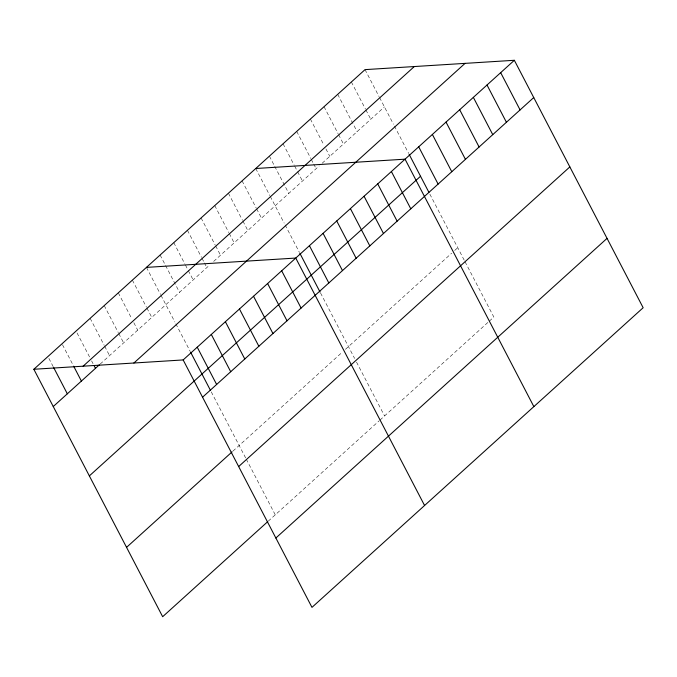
<?xml version="1.0" encoding="UTF-8"?>
<svg xmlns="http://www.w3.org/2000/svg" width="677" height="677" viewBox="0 0 677 677"><rect width="100%" height="100%" fill="white"/><g stroke="black" fill="none" stroke-linecap="round" stroke-linejoin="round"><path stroke-width="0.51" stroke-dasharray="3.38 2.54" d="M100.171 364.091L209.87 264.834M213.67 261.398L319.163 165.95M322.201 163.208L384.434 106.898M232.905 451.136L342.376 352.091M345.414 349.34L451.669 253.206M454.699 250.456L457.737 247.714M268.227 521.197L379.238 420.755M380 420.07L488.532 321.871M489.285 321.186L493.846 317.064L464.862 261.398M365.03 69.629L379.095 96.65M379.585 97.581L393.464 124.238M394.412 126.057L408.663 153.442M429.836 194.121L464.388 260.484M351.371 81.985L365.436 109.005M365.918 109.936L370.776 119.254M337.713 94.348L357.109 131.617M324.046 106.704L338.111 133.724M338.602 134.655L343.451 143.973M310.388 119.067L323.97 145.157M325.908 148.881L329.792 156.336M296.729 131.431L310.794 158.452M311.276 159.383L313.214 163.106M313.705 164.037L316.125 168.7M283.062 143.786L294.224 165.222M294.707 166.153L297.127 170.807M297.618 171.738L302.467 181.055M269.404 156.15L274.253 165.467M274.735 166.398L288.808 193.419M255.745 168.505L269.81 195.526M270.292 196.457L284.171 223.114M285.119 224.942L299.369 252.318M320.551 292.997L354.621 358.455M356.525 362.11L384.553 415.949M242.078 180.869L256.143 207.89M256.634 208.821L261.483 218.138M228.42 193.233L242.484 220.253M242.967 221.184L247.824 230.502M214.761 205.588L228.826 232.609M229.308 233.54L234.157 242.857M201.094 217.952L215.159 244.972M215.65 245.903L220.499 255.221M187.436 230.307L201.501 257.328M201.983 258.259L203.929 261.991M204.412 262.921L206.84 267.576M173.777 242.671L184.931 264.098M185.413 265.029L187.842 269.691M188.324 270.622L193.173 279.94M160.11 255.034L179.515 292.303M146.452 267.39L160.517 294.41M160.999 295.341L174.878 321.998M175.834 323.826L190.085 351.202M211.258 391.881L245.81 458.253M246.284 459.167L275.26 514.833M132.379 280.126L146.444 307.146M146.926 308.077L151.775 317.395M118.306 292.862L131.88 318.952M133.826 322.675L137.702 330.131M104.224 305.598L118.289 332.619M118.78 333.549L123.629 342.867M90.151 318.334L104.216 345.346M104.698 346.285L109.556 355.603M77.043 332.932L89.66 357.151M91.598 360.883L93.054 363.676M62.487 344.728L73.158 365.233M48.896 358.395L53.263 366.782"/><path stroke-width="1.02" d="M33.85 369.27L365.03 69.629L514.342 60.287L643.15 307.73L311.97 607.371L183.154 359.936L33.85 369.27L162.658 616.713L267.44 521.908M83.119 366.189L414.307 66.549M53.255 406.538L99.384 364.793M133.885 363.016L465.065 63.367M183.154 359.936L514.342 60.287M89.356 475.897L420.535 176.257M202.558 397.204L533.738 97.556M126.557 547.354L232.118 451.847M238.659 466.555L569.848 166.914M275.861 538.02L607.049 238.372M255.745 168.505L405.049 159.171L533.857 406.615M146.452 267.39L295.756 258.055L424.572 505.499M500.675 72.651L520.08 109.919M487.017 85.014L506.421 122.283M473.358 97.37L492.754 134.638M459.691 109.733L479.096 147.002M446.033 122.088L465.437 159.357M432.375 134.452L451.771 171.721M418.708 146.807L438.112 184.085M409.136 154.348L428.905 192.327M391.391 171.535L410.787 208.804M377.724 183.89L397.128 221.159M364.065 196.254L383.47 233.523M350.407 208.609L369.803 245.878M336.74 220.973L356.144 258.242M323.081 233.337L342.486 270.605M309.423 245.692L328.819 282.961M299.843 253.232L320.086 292.109M281.683 270.792L301.087 308.06M267.61 283.519L287.014 320.796M253.536 296.255L272.933 333.524M239.455 308.991L258.859 346.26M225.382 321.727L244.786 358.996M211.309 334.463L230.713 371.732M197.235 347.199L216.632 384.468M190.559 352.116L210.327 390.096M94.018 365.538L95.474 368.33M73.641 366.164L81.401 381.066M53.745 367.713L67.328 393.802"/></g></svg>
